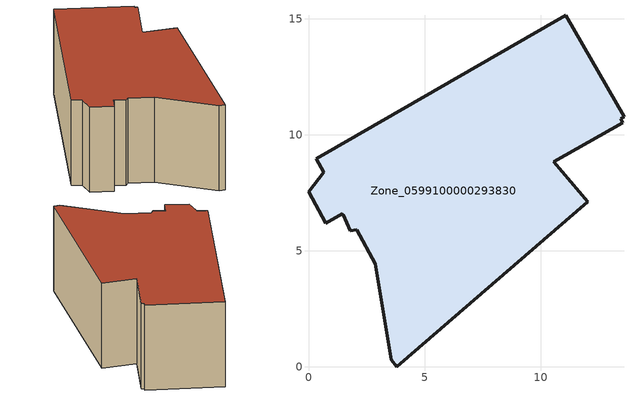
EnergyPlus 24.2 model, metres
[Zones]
Zone_0599100000293830
 floor ground (C_G): 1.5,6.55 1.46,6.61 0.73,6.2 0,7.54 0.65,8.38 0.33,8.97 11.09,15.16 13.6,10.79 13.45,10.69 13.55,10.53 10.58,8.84 12.03,7.12 3.81,0 3.57,0.3 2.87,4.44 2.07,5.9 1.8,5.86 z0
 wall outside (C_F): 11.09,15.16 0.33,8.97 0.65,8.38 0,7.54 0.73,6.2 1.46,6.61 1.5,6.55 1.8,5.86 2.07,5.9 2.87,4.44 3.57,0.3 3.81,0 12.03,7.12 10.58,8.84 13.55,10.53 13.45,10.69 13.6,10.79 11.09,15.16 z0:5.98
 roof outside (C_R): 1.46,6.61 1.5,6.55 1.8,5.86 2.07,5.9 2.87,4.44 3.57,0.3 3.81,0 12.03,7.12 10.58,8.84 13.55,10.53 13.45,10.69 13.6,10.79 11.09,15.16 0.33,8.97 0.65,8.38 0,7.54 0.73,6.2 z5.98
[BUILDING]
Pand.0599100000293830: North Axis=0; Terrain=City; Loads Convergence Tolerance Value=0.04; Temperature Convergence Tolerance Value=0.4; Solar Distribution=FullExterior; Maximum Number of Warmup Days=25; Minimum Number of Warmup Days=1
[Site:Location]
Rotterdam.The.Hague.AP_ZH_NLD Design_Conditions: Latitude=51.96; Longitude=4.45; Time Zone=1; Elevation=-4.5
[SITE:GROUNDTEMPERATURE:BUILDINGSURFACE]
18, 18, 18, 18, 18, 18, 18, 18, 18, 18, 18, 18
[MATERIAL] Thermal Absorptance=0.9; Solar Absorptance=0.7; Visible Absorptance=0.7
Name | Roughness | Thickness | Conductivity | Density | Specific Heat
G.D.1965 | MediumSmooth | 0.15 | 1 | 540 | 1210
F.D.1965 | Rough | 0.3 | 0.857143 | 1920 | 840
R.D.1965 | MediumRough | 0.2 | 0.08 | 1500 | 1000
[CONSTRUCTION]
C_G: G.D.1965
C_F: F.D.1965
C_R: R.D.1965
[ZONE]
Zone_0599100000293830: Type=1; Multiplier=1; Ceiling Height=Autocalculate; Volume=Autocalculate; Floor Area=autocalculate; Part of Total Floor Area=Yes
[ZONEINFILTRATION:DESIGNFLOWRATE]
Infil_Zone_0599100000293830: Zone or ZoneList or Space or SpaceList=Zone_0599100000293830; Schedule=AlwaysOn; Design Flow Rate Calculation Method=Flow/Area; Flow Rate per Floor Area=0.0042; Constant Term Coefficient=1; Temperature Term Coefficient=0; Velocity Term Coefficient=0; Velocity Squared Term Coefficient=0
[HVACTEMPLATE:ZONE:IDEALLOADSAIRSYSTEM]
Zone_0599100000293830: Maximum Heating Supply Air Temperature=50; Minimum Cooling Supply Air Temperature=13; Maximum Heating Supply Air Humidity Ratio=0.0156; Minimum Cooling Supply Air Humidity Ratio=0.0077; Heating Limit=NoLimit; Cooling Limit=NoLimit; Dehumidification Control Type=ConstantSensibleHeatRatio; Cooling Sensible Heat Ratio=0.7; Dehumidification Setpoint=60; Humidification Control Type=None; Humidification Setpoint=30; Outdoor Air Method=None; Outdoor Air Flow Rate per Person=0.00944; Outdoor Air Flow Rate per Zone Floor Area=0; Outdoor Air Flow Rate per Zone=0; Demand Controlled Ventilation Type=None; Outdoor Air Economizer Type=NoEconomizer; Heat Recovery Type=None; Sensible Heat Recovery Effectiveness=0.7; Latent Heat Recovery Effectiveness=0.65
[ZONECONTROL:THERMOSTAT]
ThermostatControl_Zone_0599100000293830: Zone or ZoneList=Zone_0599100000293830; Control Type Schedule=DualSetpointControlType; Control 1=Thermostat_Zone_0599100000293830; Temperature Difference Between Cutout And Setpoint=0
[THERMOSTATSETPOINT:DUALSETPOINT]
Thermostat_Zone_0599100000293830: Heating Setpoint Temperature Schedule=HeatingSetpoint_Zone_0599100000293830; Cooling Setpoint Temperature Schedule=CoolingSetpoint_Zone_0599100000293830
[SCHEDULE:COMPACT]
HeatingSetpoint_Zone_0599100000293830: Through: 12/31, For: AllDays, Until: 24:00, 21
CoolingSetpoint_Zone_0599100000293830: Through: 12/31, For: AllDays, Until: 24:00, 24
DualSetpointControlType: Through: 12/31, For: AllDays, Until: 24:00, 4
AlwaysOn: Through: 12/31, For: AllDays, Until: 24:00, 1
